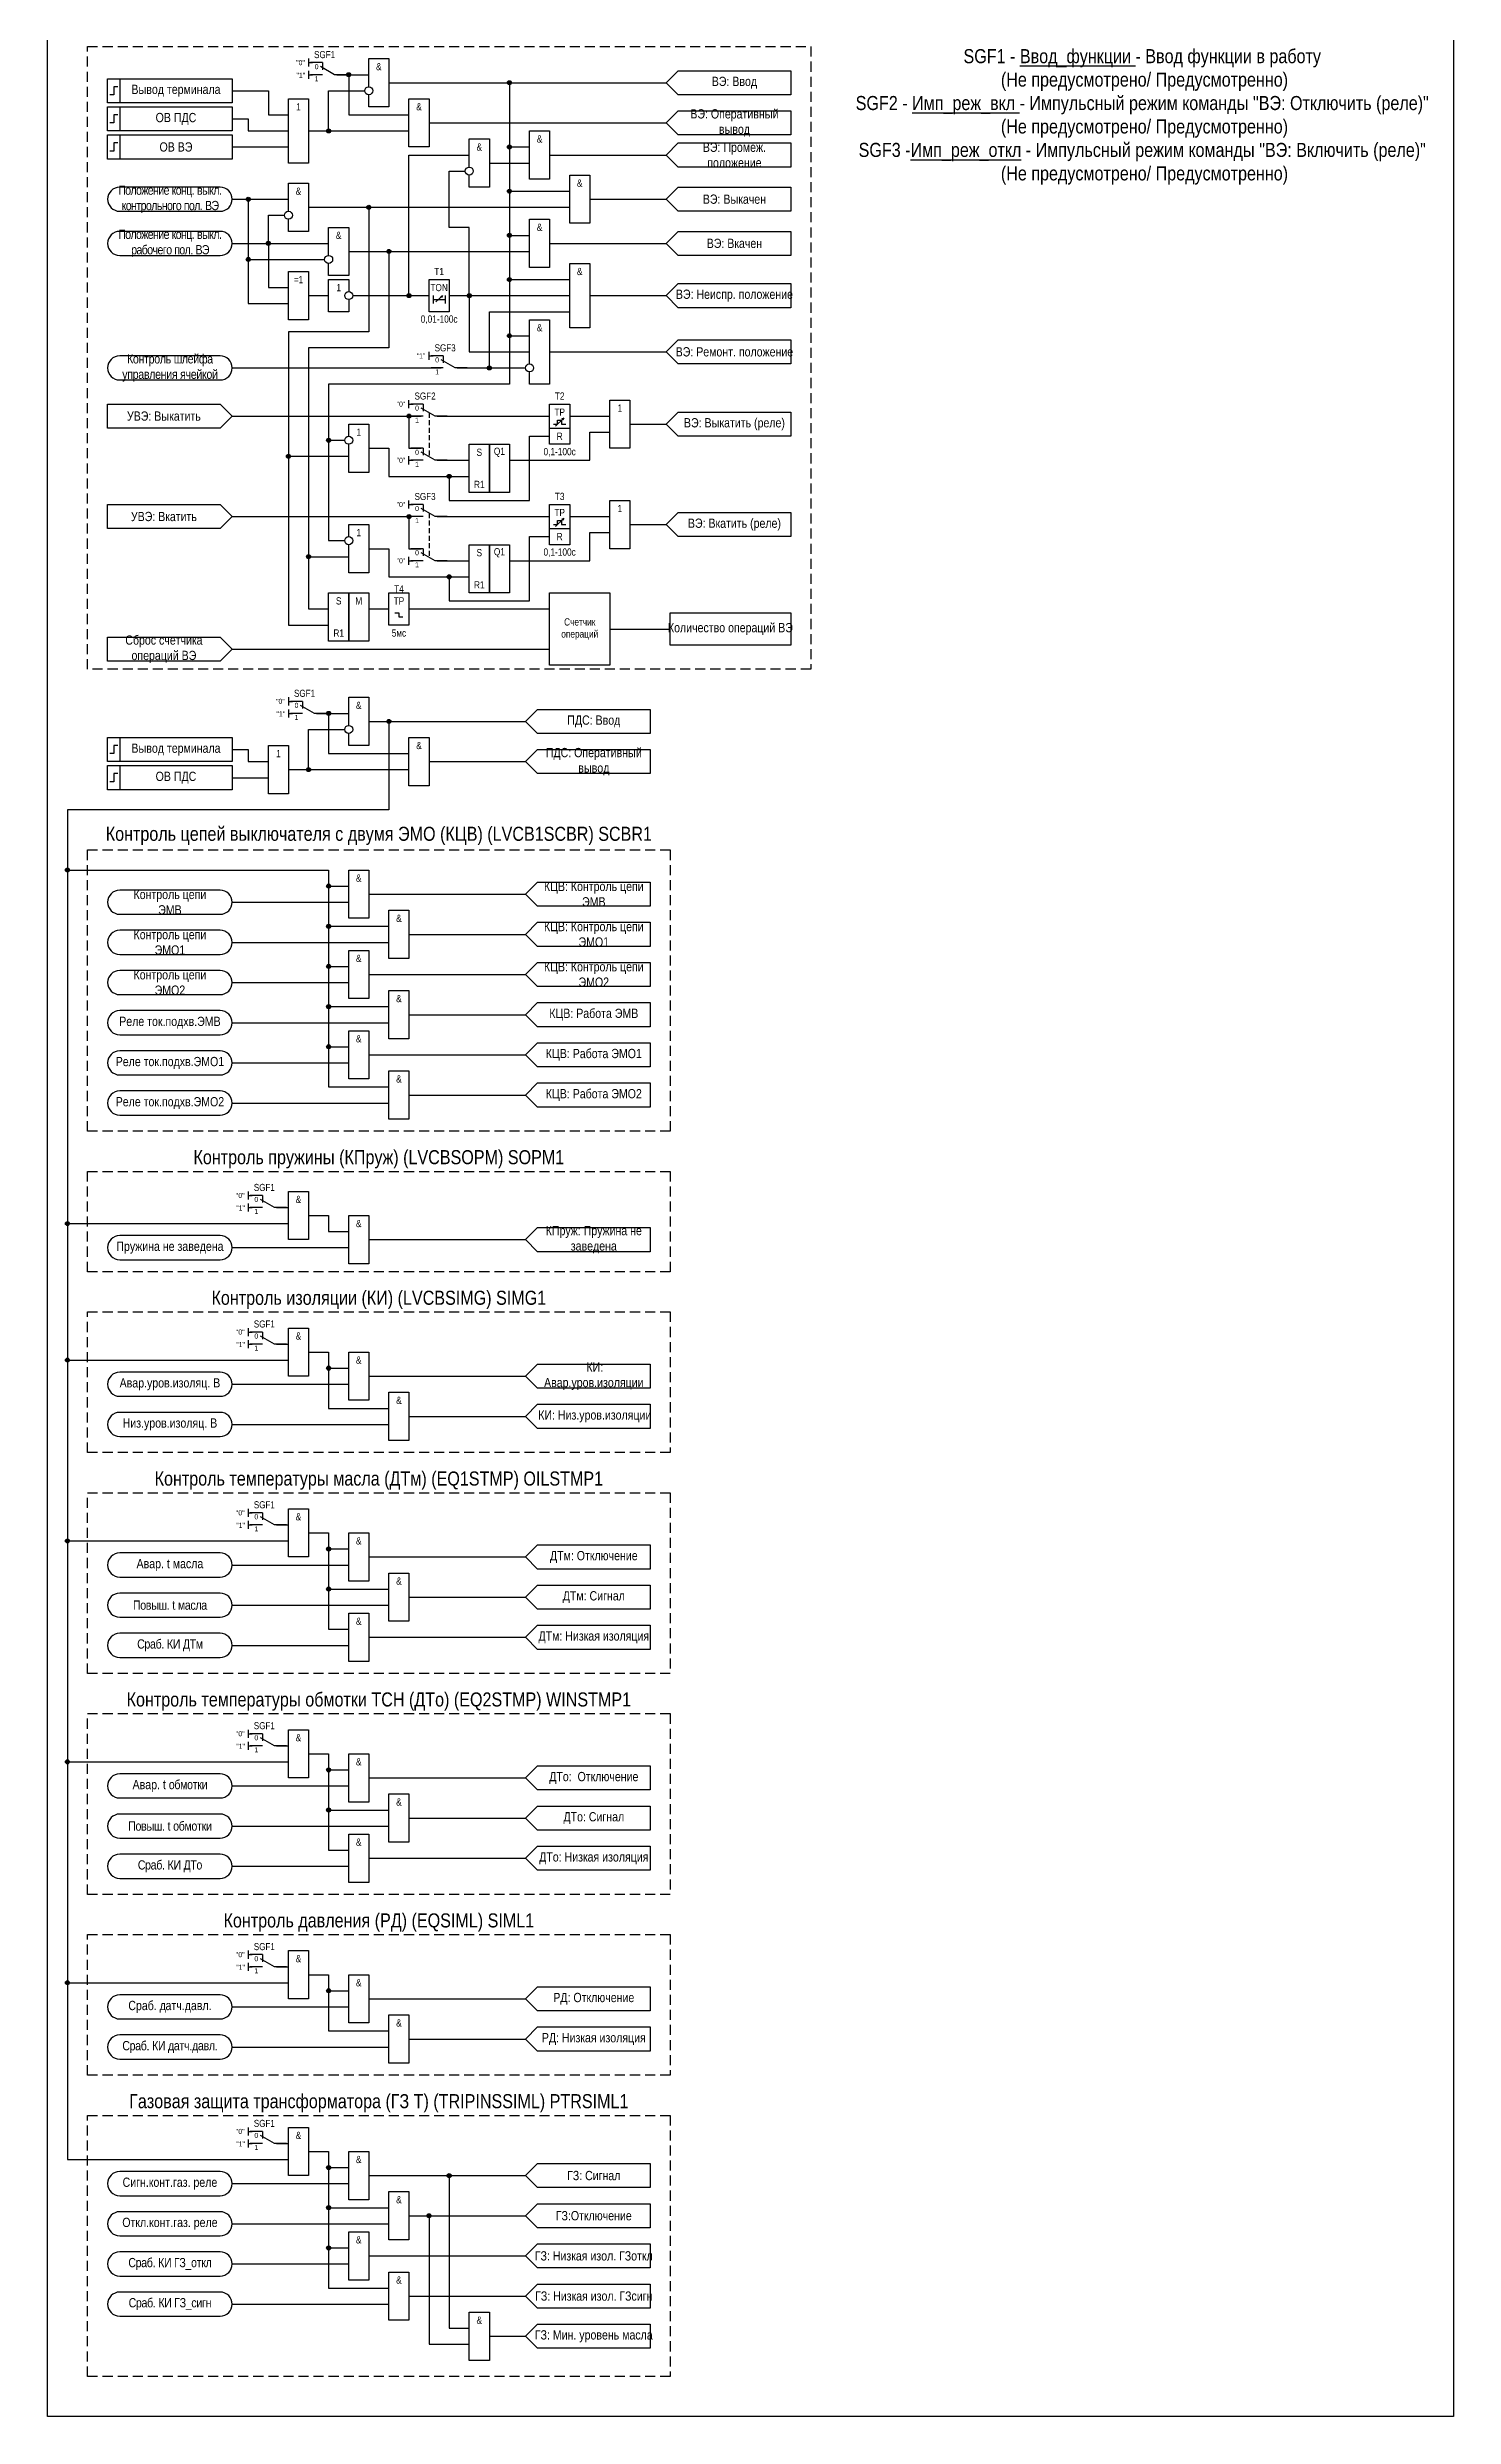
# Model space of a CAD drawing. Header units: millimetres. Extents: x -7300 to 495, y 0 to 1179.
# Drawn here: x -7300 to -6950, y 0 to 590 of the extents above; entities that cross this region are included whole.
import ezdxf
from ezdxf.enums import TextEntityAlignment as Align

# ---------------------------------------------------------------- set-up
doc = ezdxf.new("R2010")
doc.units = ezdxf.units.MM
doc.linetypes.add('штриховая2', pattern=[0.375, 0.25, -0.125])
doc.layers.add('TEXT', color=7, linetype='Continuous', lineweight=25)
doc.layers.add('Основная', color=7, linetype='Continuous')
doc.styles.add('2.5_Gost_RD', font='ARIALN.TTF', dxfattribs={"height": 2.5})
doc.styles.add('3.5_Gost_RD', font='ARIALN.TTF', dxfattribs={"height": 3.5})
doc.styles.add('Вывод', font='ARIALN.TTF', dxfattribs={"height": 2.5})
doc.styles.add('Компонент', font='ARIALN.TTF', dxfattribs={"height": 3.5})

# ---------------------------------------------------------------- blocks, each defined once
blk = doc.blocks.new('Точка')
at = {"ltscale": 100}
h = blk.add_hatch(color=256, dxfattribs=at)
h.dxf.hatch_style = 1
edge = h.paths.add_edge_path()
edge.add_arc((0, 0), 0.5, 0, 360)
blk.add_circle((0, 0), 0.5, dxfattribs=at)
blk = doc.blocks.new('*U958')
at = {"layer": 'Основная', "color": 0}
blk.add_line((0, 0), (7, 4), dxfattribs=at)
at = {"layer": 'Основная', "ltscale": 0.35}
blk.add_line((6, 6), (6, 2.5), dxfattribs=at)
blk = doc.blocks.new('*U985')
at = {"layer": 'Основная', "color": 0}
for p, q in [((-3, 6), (-9, 6)), ((-3, 0), (-9, 0)), ((9, 0), (3, 0))]:
    blk.add_line(p, q, dxfattribs=at)
at = {"layer": 'Основная', "ltscale": 0.25, "xscale": -1}
blk.add_blockref('*U958', (3, 0), dxfattribs=at)
at = {"layer": 'Основная'}
for tag, height, style, p in [('ОУ', 3.5, 'Компонент', (-2, 10)), ('В1', 2.5, 'Вывод', (-14, 6)), ('В2', 2.5, 'Вывод', (-6, 4)), ('В3', 2.5, 'Вывод', (-6, -2))]:
    blk.add_attdef(tag, text='', height=height, dxfattribs=dict(at, style=style)).set_placement(p, align=Align.MIDDLE_CENTER)
blk = doc.blocks.new('*U1047')
at = {"layer": 'Основная', "color": 0}
for p, q in [((-3, 6), (-9, 6)), ((-3, 0), (-9, 0)), ((9, 0), (3, 0))]:
    blk.add_line(p, q, dxfattribs=at)
at = {"layer": 'Основная', "ltscale": 0.25, "xscale": -1}
blk.add_blockref('*U958', (3, 0), dxfattribs=at)
at = {"layer": 'Основная'}
for tag, height, style, p in [('ОУ', 3.5, 'Компонент', (-2, 10)), ('В1', 2.5, 'Вывод', (-14, 0)), ('В2', 2.5, 'Вывод', (-6, 4)), ('В3', 2.5, 'Вывод', (-6, -2))]:
    blk.add_attdef(tag, text='', height=height, dxfattribs=dict(at, style=style)).set_placement(p, align=Align.MIDDLE_CENTER)

msp = doc.modelspace()

# ---------------------------------------------------------------- linework, layer by layer
at = {"ltscale": 100}
for p, q in [((-7235, 587), (-7235, 585)), ((-7235, 586), (-7234, 586)), ((-7235, 584), (-7235, 582)), ((-7235, 583), (-7234, 583)), ((-7210, 573), (-7210, 573)), ((-7240, 569), (-7240, 569)), ((-7200, 528), (-7200, 528)), ((-7205, 512), (-7205, 514)), ((-7205, 513), (-7204, 513)), ((-7210, 500), (-7210, 502)), ((-7210, 501), (-7209, 501)), ((-7173.5, 495.5), (-7171.5, 497.5)), ((-7171.5, 497.5), (-7172.01, 497.25)), ((-7171.5, 497.5), (-7171.74, 497.02)), ((-7210, 486), (-7210, 488)), ((-7210, 487), (-7209, 487)), ((-7210, 475), (-7210, 477)), ((-7210, 476), (-7209, 476)), ((-7173.5, 470.5), (-7171.5, 472.5)), ((-7171.5, 472.5), (-7172.01, 472.25)), ((-7171.5, 472.5), (-7171.74, 472.02)), ((-7210, 461), (-7210, 463)), ((-7210, 462), (-7209, 462)), ((-7240, 428), (-7240, 426)), ((-7240, 427), (-7239, 427)), ((-7240, 425), (-7240, 423)), ((-7240, 424), (-7239, 424)), ((-7245, 412), (-7245, 412)), ((-7250, 305), (-7250, 303)), ((-7250, 304), (-7249, 304)), ((-7250, 302), (-7250, 300)), ((-7250, 301), (-7249, 301)), ((-7250, 271), (-7250, 269)), ((-7250, 270), (-7249, 270)), ((-7250, 268), (-7250, 266)), ((-7250, 267), (-7249, 267)), ((-7250, 226), (-7250, 224)), ((-7250, 225), (-7249, 225)), ((-7250, 223), (-7250, 221)), ((-7250, 222), (-7249, 222)), ((-7250, 171), (-7250, 169)), ((-7250, 170), (-7249, 170)), ((-7250, 168), (-7250, 166)), ((-7250, 167), (-7249, 167)), ((-7250, 116), (-7250, 114)), ((-7250, 115), (-7249, 115)), ((-7250, 113), (-7250, 111)), ((-7250, 112), (-7249, 112)), ((-7250, 72), (-7250, 70)), ((-7250, 71), (-7249, 71)), ((-7250, 69), (-7250, 67)), ((-7250, 68), (-7249, 68))]:
    msp.add_line(p, q, dxfattribs=at)
at = {"color": 7, "ltscale": 100}
for p, q in [((-7203.3, 526.46), (-7201.63, 527.95)), ((-7201.63, 527.95), (-7202.15, 527.73)), ((-7201.63, 527.95), (-7201.89, 527.48))]:
    msp.add_line(p, q, dxfattribs=at)
at = {"color": 6, "ltscale": 100}
msp.add_line((-7212.5, 448), (-7211.5, 448), dxfattribs=at)
at = {"ltscale": 100}
for points in [[(-7300, 945), (-6950, 945), (-6950, 0), (-7300, 0)], [(-7285, 582), (-7282, 582), (-7282, 576), (-7285, 576)], [(-7285, 582), (-7254, 582), (-7254, 576), (-7285, 576)], [(-7285, 575), (-7282, 575), (-7282, 569), (-7285, 569)], [(-7285, 575), (-7254, 575), (-7254, 569), (-7285, 569)], [(-7240, 577), (-7235, 577), (-7235, 561), (-7240, 561)], [(-7210, 577), (-7205, 577), (-7205, 565), (-7210, 565)], [(-7285, 568), (-7282, 568), (-7282, 562), (-7285, 562)], [(-7285, 568), (-7254, 568), (-7254, 562), (-7285, 562)], [(-7180, 569), (-7175, 569), (-7175, 557), (-7180, 557)], [(-7170, 558), (-7165, 558), (-7165, 546), (-7170, 546)], [(-7180, 547), (-7175, 547), (-7175, 535), (-7180, 535)], [(-7240, 534), (-7235, 534), (-7235, 522), (-7240, 522)], [(-7205, 532), (-7200, 532), (-7200, 524), (-7205, 524)], [(-7160, 502), (-7155, 502), (-7155, 490), (-7160, 490)], [(-7285, 501), (-7257, 501), (-7254, 498), (-7257, 495), (-7285, 495)], [(-7175, 501), (-7170, 501), (-7170, 491), (-7175, 491)], [(-7195, 491), (-7190, 491), (-7190, 479), (-7195, 479)], [(-7190, 491), (-7185, 491), (-7185, 479), (-7190, 479)], [(-7175, 495), (-7170, 495), (-7170, 491), (-7175, 491)], [(-7285, 476), (-7257, 476), (-7254, 473), (-7257, 470), (-7285, 470)], [(-7175, 476), (-7170, 476), (-7170, 466), (-7175, 466)], [(-7160, 477), (-7155, 477), (-7155, 465), (-7160, 465)], [(-7195, 466), (-7190, 466), (-7190, 454), (-7195, 454)], [(-7190, 466), (-7185, 466), (-7185, 454), (-7190, 454)], [(-7175, 470), (-7170, 470), (-7170, 466), (-7175, 466)], [(-7285, 418), (-7254, 418), (-7254, 412), (-7285, 412)], [(-7285, 418), (-7282, 418), (-7282, 412), (-7285, 412)], [(-7245, 416), (-7240, 416), (-7240, 404), (-7245, 404)], [(-7210, 418), (-7205, 418), (-7205, 406), (-7210, 406)], [(-7285, 411), (-7254, 411), (-7254, 405), (-7285, 405)], [(-7285, 411), (-7282, 411), (-7282, 405), (-7285, 405)], [(-7225, 385), (-7220, 385), (-7220, 373), (-7225, 373)], [(-7215, 375), (-7210, 375), (-7210, 363), (-7215, 363)], [(-7225, 365), (-7220, 365), (-7220, 353), (-7225, 353)], [(-7215, 355), (-7210, 355), (-7210, 343), (-7215, 343)], [(-7225, 345), (-7220, 345), (-7220, 333), (-7225, 333)], [(-7215, 335), (-7210, 335), (-7210, 323), (-7215, 323)], [(-7240, 305), (-7235, 305), (-7235, 293), (-7240, 293)], [(-7225, 299), (-7220, 299), (-7220, 287), (-7225, 287)], [(-7240, 271), (-7235, 271), (-7235, 259), (-7240, 259)], [(-7225, 265), (-7220, 265), (-7220, 253), (-7225, 253)], [(-7215, 255), (-7210, 255), (-7210, 243), (-7215, 243)], [(-7240, 226), (-7235, 226), (-7235, 214), (-7240, 214)], [(-7225, 220), (-7220, 220), (-7220, 208), (-7225, 208)], [(-7215, 210), (-7210, 210), (-7210, 198), (-7215, 198)], [(-7225, 200), (-7220, 200), (-7220, 188), (-7225, 188)], [(-7240, 171), (-7235, 171), (-7235, 159), (-7240, 159)], [(-7225, 165), (-7220, 165), (-7220, 153), (-7225, 153)], [(-7215, 155), (-7210, 155), (-7210, 143), (-7215, 143)], [(-7225, 145), (-7220, 145), (-7220, 133), (-7225, 133)], [(-7240, 116), (-7235, 116), (-7235, 104), (-7240, 104)], [(-7225, 110), (-7220, 110), (-7220, 98), (-7225, 98)], [(-7215, 100), (-7210, 100), (-7210, 88), (-7215, 88)], [(-7240, 72), (-7235, 72), (-7235, 60), (-7240, 60)], [(-7225, 66), (-7220, 66), (-7220, 54), (-7225, 54)], [(-7215, 56), (-7210, 56), (-7210, 44), (-7215, 44)], [(-7225, 46), (-7220, 46), (-7220, 34), (-7225, 34)], [(-7215, 36), (-7210, 36), (-7210, 24), (-7215, 24)], [(-7195, 26), (-7190, 26), (-7190, 14), (-7195, 14)]]:
    msp.add_lwpolyline(points, close=True, dxfattribs=at)
at = {"linetype": 'штриховая2', "ltscale": 10}
for points in [[(-7110, 435), (-7290, 435), (-7290, 590), (-7110, 590)], [(-7145, 320), (-7290, 320), (-7290, 390), (-7145, 390)], [(-7145, 285), (-7290, 285), (-7290, 310), (-7145, 310)], [(-7145, 240), (-7290, 240), (-7290, 275), (-7145, 275)], [(-7290, 230), (-7145, 230), (-7145, 185), (-7290, 185)], [(-7290, 175), (-7145, 175), (-7145, 130), (-7290, 130)], [(-7290, 120), (-7145, 120), (-7145, 85), (-7290, 85)], [(-7290, 75), (-7145, 75), (-7145, 10), (-7290, 10)]]:
    msp.add_lwpolyline(points, close=True, dxfattribs=at)
at = {"ltscale": 100}
for points in [[(-7220, 580), (-7220, 587), (-7215, 587), (-7215, 575), (-7220, 575), (-7220, 578)], [(-7146, 581), (-7143, 584), (-7115, 584), (-7115, 578), (-7143, 578), (-7146, 581)], [(-7254, 579), (-7245, 579), (-7245, 573), (-7240, 573)], [(-7235, 569), (-7230, 569), (-7230, 579), (-7221, 579)], [(-7215, 581), (-7185, 581), (-7185, 506), (-7230, 506), (-7230, 492), (-7226, 492)], [(-7215, 581), (-7185, 581), (-7185, 506), (-7230, 506), (-7230, 467), (-7226, 467)], [(-7228, 583), (-7220, 583)], [(-7228, 583), (-7225, 583), (-7225, 573), (-7210, 573)], [(-7215, 581), (-7146, 581)], [(-7215, 581), (-7185, 581), (-7185, 565), (-7180, 565)], [(-7215, 581), (-7185, 581), (-7185, 554), (-7170, 554)], [(-7215, 581), (-7185, 581), (-7185, 543), (-7180, 543)], [(-7215, 581), (-7185, 581), (-7185, 532), (-7170, 532)], [(-7215, 581), (-7185, 581), (-7185, 518), (-7180, 518)], [(-7146, 571), (-7143, 574), (-7115, 574), (-7115, 568), (-7143, 568), (-7146, 571)], [(-7254, 572), (-7250, 572), (-7250, 569), (-7240, 569)], [(-7235, 569), (-7210, 569)], [(-7205, 571), (-7146, 571)], [(-7195, 560), (-7195, 567), (-7190, 567), (-7190, 555), (-7195, 555), (-7195, 558)], [(-7254, 565), (-7240, 565)], [(-7224, 528), (-7210, 528), (-7210, 563), (-7195, 563)], [(-7190, 561), (-7180, 561)], [(-7175, 563), (-7146, 563)], [(-7146, 563), (-7143, 566), (-7115, 566), (-7115, 560), (-7143, 560), (-7146, 563)], [(-7240, 549), (-7240, 556), (-7235, 556), (-7235, 544), (-7240, 544), (-7240, 547)], [(-7200, 528), (-7195, 528), (-7195, 545), (-7200, 545), (-7200, 559), (-7196, 559)], [(-7146, 552), (-7143, 555), (-7115, 555), (-7115, 549), (-7143, 549), (-7146, 552)], [(-7254, 552), (-7240, 552)], [(-7254, 552), (-7250, 552), (-7250, 537), (-7231, 537)], [(-7254, 552), (-7250, 552), (-7250, 526), (-7240, 526)], [(-7235, 550), (-7220, 550), (-7220, 519), (-7240, 519), (-7240, 488), (-7225, 488), (-7225, 488)], [(-7235, 550), (-7170, 550)], [(-7165, 552), (-7146, 552)], [(-7254, 541), (-7245, 541), (-7245, 548), (-7241, 548)], [(-7230, 538), (-7230, 545), (-7225, 545), (-7225, 533), (-7230, 533), (-7230, 536)], [(-7146, 541), (-7143, 544), (-7115, 544), (-7115, 538), (-7143, 538), (-7146, 541)], [(-7254, 541), (-7230, 541)], [(-7254, 541), (-7245, 541), (-7245, 530), (-7240, 530)], [(-7225, 539), (-7215, 539), (-7215, 515), (-7235, 515), (-7235, 463), (-7225, 463)], [(-7225, 539), (-7180, 539)], [(-7175, 541), (-7146, 541)], [(-7225, 527), (-7225, 524), (-7230, 524), (-7230, 532), (-7225, 532), (-7225, 529)], [(-7170, 523), (-7170, 536), (-7165, 536), (-7165, 520), (-7170, 520), (-7170, 523)], [(-7146, 528), (-7143, 531), (-7115, 531), (-7115, 525), (-7143, 525), (-7146, 528)], [(-7235, 528), (-7230, 528)], [(-7224, 528), (-7205, 528)], [(-7204, 528), (-7204, 526)], [(-7204, 527), (-7201, 527)], [(-7201, 528), (-7201, 526)], [(-7200, 528), (-7170, 528)], [(-7200, 528), (-7195, 528), (-7195, 514), (-7180, 514)], [(-7165, 528), (-7146, 528)], [(-7198, 510), (-7190, 510), (-7190, 524), (-7170, 524)], [(-7180, 511), (-7180, 522), (-7175, 522), (-7175, 506), (-7180, 506), (-7180, 509)], [(-7175, 514), (-7146, 514)], [(-7146, 514), (-7143, 517), (-7115, 517), (-7115, 511), (-7143, 511), (-7146, 514)], [(-7254, 510), (-7202, 510)], [(-7198, 510), (-7181, 510)], [(-7254, 498), (-7207, 498)], [(-7254, 498), (-7210, 498), (-7210, 490), (-7207, 490)], [(-7225, 493), (-7225, 496), (-7220, 496), (-7220, 484), (-7225, 484), (-7225, 491)], [(-7203, 498), (-7175, 498)], [(-7174, 496), (-7173, 496), (-7173, 497), (-7172, 497), (-7172, 496), (-7171, 496)], [(-7170, 498), (-7160, 498)], [(-7155, 496), (-7146, 496)], [(-7146, 496), (-7143, 499), (-7115, 499), (-7115, 493), (-7143, 493), (-7146, 496)], [(-7220, 490), (-7215, 490), (-7215, 483), (-7200, 483), (-7200, 477), (-7180, 477), (-7180, 493), (-7175, 493)], [(-7220, 490), (-7215, 490), (-7215, 483), (-7195, 483)], [(-7185, 487), (-7165, 487), (-7165, 494), (-7160, 494)], [(-7203, 487), (-7195, 487)], [(-7254, 473), (-7210, 473), (-7210, 465), (-7207, 465)], [(-7203, 473), (-7175, 473)], [(-7174, 471), (-7173, 471), (-7173, 472), (-7172, 472), (-7172, 471), (-7171, 471)], [(-7170, 473), (-7160, 473)], [(-7146, 471), (-7143, 474), (-7115, 474), (-7115, 468), (-7143, 468), (-7146, 471)], [(-7225, 468), (-7225, 471), (-7220, 471), (-7220, 459), (-7225, 459), (-7225, 466)], [(-7220, 465), (-7215, 465), (-7215, 458), (-7200, 458), (-7200, 452), (-7180, 452), (-7180, 468), (-7175, 468)], [(-7185, 462), (-7165, 462), (-7165, 469), (-7160, 469)], [(-7155, 471), (-7146, 471)], [(-7220, 465), (-7215, 465), (-7215, 458), (-7195, 458)], [(-7203, 462), (-7195, 462)], [(-7225, 421), (-7225, 428), (-7220, 428), (-7220, 416), (-7225, 416), (-7225, 419)], [(-7181, 422), (-7178, 425), (-7150, 425), (-7150, 419), (-7178, 419), (-7181, 422)], [(-7220, 422), (-7215, 422), (-7215, 400), (-7295, 400), (-7295, 297), (-7240, 297)], [(-7220, 422), (-7215, 422), (-7215, 400), (-7295, 400), (-7295, 263), (-7240, 263)], [(-7220, 422), (-7215, 422), (-7215, 400), (-7295, 400), (-7295, 218), (-7240, 218)], [(-7220, 422), (-7215, 422), (-7215, 400), (-7295, 400), (-7295, 163), (-7240, 163)], [(-7220, 422), (-7215, 422), (-7215, 400), (-7295, 400), (-7295, 108), (-7240, 108)], [(-7220, 422), (-7215, 422), (-7215, 400), (-7295, 400), (-7295, 64), (-7240, 64)], [(-7220, 422), (-7215, 422), (-7215, 400), (-7295, 400), (-7295, 385), (-7230, 385), (-7230, 381), (-7225, 381)], [(-7220, 422), (-7215, 422), (-7215, 400), (-7295, 400), (-7295, 385), (-7230, 385), (-7230, 371), (-7215, 371)], [(-7220, 422), (-7215, 422), (-7215, 400), (-7295, 400), (-7295, 385), (-7230, 385), (-7230, 361), (-7225, 361)], [(-7220, 422), (-7215, 422), (-7215, 400), (-7295, 400), (-7295, 385), (-7230, 385), (-7230, 351), (-7215, 351)], [(-7220, 422), (-7215, 422), (-7215, 400), (-7295, 400), (-7295, 385), (-7230, 385), (-7230, 341), (-7225, 341)], [(-7220, 422), (-7215, 422), (-7215, 400), (-7295, 400), (-7295, 385), (-7230, 385), (-7230, 331), (-7215, 331)], [(-7240, 410), (-7235, 410), (-7235, 420), (-7226, 420)], [(-7233, 424), (-7225, 424)], [(-7233, 424), (-7230, 424), (-7230, 414), (-7210, 414)], [(-7220, 422), (-7181, 422)], [(-7254, 415), (-7250, 415), (-7250, 412), (-7245, 412)], [(-7181, 412), (-7178, 415), (-7150, 415), (-7150, 409), (-7178, 409), (-7181, 412)], [(-7254, 408), (-7245, 408)], [(-7240, 410), (-7210, 410)], [(-7205, 412), (-7181, 412)], [(-7220, 379), (-7181, 379)], [(-7150, 376), (-7178, 376), (-7181, 379), (-7178, 382), (-7150, 382), (-7150, 376), (-7178, 376), (-7181, 379), (-7178, 382), (-7150, 382)], [(-7254, 377), (-7225, 377)], [(-7150, 366), (-7178, 366), (-7181, 369), (-7178, 372), (-7150, 372), (-7150, 366), (-7178, 366), (-7181, 369), (-7178, 372), (-7150, 372)], [(-7254, 367), (-7215, 367)], [(-7210, 369), (-7181, 369)], [(-7150, 356), (-7178, 356), (-7181, 359), (-7178, 362), (-7150, 362), (-7150, 356), (-7178, 356), (-7181, 359), (-7178, 362), (-7150, 362)], [(-7254, 357), (-7225, 357)], [(-7220, 359), (-7181, 359)], [(-7210, 349), (-7181, 349)], [(-7150, 346), (-7178, 346), (-7181, 349), (-7178, 352), (-7150, 352), (-7150, 346), (-7178, 346), (-7181, 349), (-7178, 352), (-7150, 352)], [(-7254, 347), (-7215, 347)], [(-7254, 337), (-7225, 337)], [(-7220, 339), (-7181, 339)], [(-7150, 336), (-7178, 336), (-7181, 339), (-7178, 342), (-7150, 342), (-7150, 336), (-7178, 336), (-7181, 339), (-7178, 342), (-7150, 342)], [(-7150, 326), (-7178, 326), (-7181, 329), (-7178, 332), (-7150, 332), (-7150, 326), (-7178, 326), (-7181, 329), (-7178, 332), (-7150, 332)], [(-7254, 327), (-7215, 327)], [(-7210, 329), (-7181, 329)], [(-7243, 301), (-7240, 301)], [(-7235, 299), (-7230, 299), (-7230, 295), (-7225, 295)], [(-7235, 299), (-7230, 299)], [(-7181, 293), (-7178, 296), (-7150, 296), (-7150, 290), (-7178, 290), (-7181, 293)], [(-7254, 291), (-7225, 291)], [(-7220, 293), (-7181, 293)], [(-7243, 267), (-7240, 267)], [(-7235, 265), (-7230, 265), (-7230, 261), (-7225, 261)], [(-7235, 265), (-7230, 265), (-7230, 251), (-7215, 251)], [(-7181, 259), (-7178, 262), (-7150, 262), (-7150, 256), (-7178, 256), (-7181, 259)], [(-7254, 257), (-7225, 257)], [(-7220, 259), (-7181, 259)], [(-7210, 249), (-7181, 249)], [(-7181, 249), (-7178, 252), (-7150, 252), (-7150, 246), (-7178, 246), (-7181, 249)], [(-7254, 247), (-7215, 247)], [(-7243, 222), (-7240, 222)], [(-7235, 220), (-7230, 220), (-7230, 216), (-7225, 216)], [(-7235, 220), (-7230, 220), (-7230, 206), (-7215, 206)], [(-7235, 220), (-7230, 220), (-7230, 196), (-7225, 196)], [(-7220, 214), (-7181, 214)], [(-7181, 214), (-7178, 217), (-7150, 217), (-7150, 211), (-7178, 211), (-7181, 214)], [(-7254, 212), (-7225, 212)], [(-7181, 204), (-7178, 207), (-7150, 207), (-7150, 201), (-7178, 201), (-7181, 204)], [(-7254, 202), (-7215, 202)], [(-7210, 204), (-7181, 204)], [(-7181, 194), (-7178, 197), (-7150, 197), (-7150, 191), (-7178, 191), (-7181, 194)], [(-7254, 192), (-7225, 192)], [(-7220, 194), (-7181, 194)], [(-7243, 167), (-7240, 167)], [(-7235, 165), (-7230, 165), (-7230, 161), (-7225, 161)], [(-7235, 165), (-7230, 165), (-7230, 151), (-7215, 151)], [(-7235, 165), (-7230, 165), (-7230, 141), (-7225, 141)], [(-7181, 159), (-7178, 162), (-7150, 162), (-7150, 156), (-7178, 156), (-7181, 159)], [(-7254, 157), (-7225, 157)], [(-7220, 159), (-7181, 159)], [(-7210, 149), (-7181, 149)], [(-7181, 149), (-7178, 152), (-7150, 152), (-7150, 146), (-7178, 146), (-7181, 149)], [(-7254, 147), (-7215, 147)], [(-7181, 139), (-7178, 142), (-7150, 142), (-7150, 136), (-7178, 136), (-7181, 139)], [(-7254, 137), (-7225, 137)], [(-7220, 139), (-7181, 139)], [(-7243, 112), (-7240, 112)], [(-7235, 110), (-7230, 110), (-7230, 106), (-7225, 106)], [(-7235, 110), (-7230, 110), (-7230, 96), (-7215, 96)], [(-7181, 104), (-7178, 107), (-7150, 107), (-7150, 101), (-7178, 101), (-7181, 104)], [(-7254, 102), (-7225, 102)], [(-7220, 104), (-7181, 104)], [(-7181, 94), (-7178, 97), (-7150, 97), (-7150, 91), (-7178, 91), (-7181, 94)], [(-7254, 92), (-7215, 92)], [(-7210, 94), (-7181, 94)], [(-7243, 68), (-7240, 68)], [(-7235, 66), (-7230, 66), (-7230, 62), (-7225, 62)], [(-7235, 66), (-7230, 66), (-7230, 52), (-7215, 52)], [(-7235, 66), (-7230, 66), (-7230, 42), (-7225, 42)], [(-7235, 66), (-7230, 66), (-7230, 32), (-7215, 32)], [(-7220, 60), (-7181, 60)], [(-7220, 60), (-7200, 60), (-7200, 22), (-7195, 22)], [(-7181, 60), (-7178, 63), (-7150, 63), (-7150, 57), (-7178, 57), (-7181, 60)], [(-7254, 58), (-7225, 58)], [(-7254, 48), (-7215, 48)], [(-7210, 50), (-7181, 50)], [(-7210, 50), (-7205, 50), (-7205, 18), (-7195, 18)], [(-7181, 50), (-7178, 53), (-7150, 53), (-7150, 47), (-7178, 47), (-7181, 50)], [(-7181, 40), (-7178, 43), (-7150, 43), (-7150, 37), (-7178, 37), (-7181, 40)], [(-7254, 38), (-7225, 38)], [(-7220, 40), (-7181, 40)], [(-7210, 30), (-7181, 30)], [(-7181, 30), (-7178, 33), (-7150, 33), (-7150, 27), (-7178, 27), (-7181, 30)], [(-7254, 28), (-7215, 28)], [(-7190, 20), (-7181, 20)], [(-7181, 20), (-7178, 23), (-7150, 23), (-7150, 17), (-7178, 17), (-7181, 20)]]:
    msp.add_lwpolyline(points, dxfattribs=at)
at = {"lineweight": 30, "ltscale": 100}
for points in [[(-7282.5, 580), (-7283.5, 580), (-7283.5, 578), (-7284.5, 578)], [(-7282.5, 573), (-7283.5, 573), (-7283.5, 571), (-7284.5, 571)], [(-7282.5, 566), (-7283.5, 566), (-7283.5, 564), (-7284.5, 564)], [(-7282.5, 416), (-7283.5, 416), (-7283.5, 414), (-7284.5, 414)], [(-7282.5, 409), (-7283.5, 409), (-7283.5, 407), (-7284.5, 407)]]:
    msp.add_lwpolyline(points, dxfattribs=at)
at = {"ltscale": 100}
for points in [[(-7282, 549), (-7257, 549, 1), (-7257, 555), (-7282, 555, 1)], [(-7282, 538), (-7257, 538, 1), (-7257, 544), (-7282, 544, 1)], [(-7282, 507), (-7257, 507, 1), (-7257, 513), (-7282, 513, 1)], [(-7282, 374), (-7257, 374, 1), (-7257, 380), (-7282, 380, 1)], [(-7282, 364), (-7257, 364, 1), (-7257, 370), (-7282, 370, 1)], [(-7282, 354), (-7257, 354, 1), (-7257, 360), (-7282, 360, 1)], [(-7282, 344), (-7257, 344, 1), (-7257, 350), (-7282, 350, 1)], [(-7282, 334), (-7257, 334, 1), (-7257, 340), (-7282, 340, 1)], [(-7282, 324), (-7257, 324, 1), (-7257, 330), (-7282, 330, 1)], [(-7282, 288), (-7257, 288, 1), (-7257, 294), (-7282, 294, 1)], [(-7282, 254), (-7257, 254, 1), (-7257, 260), (-7282, 260, 1)], [(-7282, 244), (-7257, 244, 1), (-7257, 250), (-7282, 250, 1)], [(-7282, 209), (-7257, 209, 1), (-7257, 215), (-7282, 215, 1)], [(-7282, 199), (-7257, 199, 1), (-7257, 205), (-7282, 205, 1)], [(-7282, 189), (-7257, 189, 1), (-7257, 195), (-7282, 195, 1)], [(-7282, 154), (-7257, 154, 1), (-7257, 160), (-7282, 160, 1)], [(-7282, 144), (-7257, 144, 1), (-7257, 150), (-7282, 150, 1)], [(-7282, 134), (-7257, 134, 1), (-7257, 140), (-7282, 140, 1)], [(-7282, 99), (-7257, 99, 1), (-7257, 105), (-7282, 105, 1)], [(-7282, 89), (-7257, 89, 1), (-7257, 95), (-7282, 95, 1)], [(-7282, 55), (-7257, 55, 1), (-7257, 61), (-7282, 61, 1)], [(-7282, 45), (-7257, 45, 1), (-7257, 51), (-7282, 51, 1)], [(-7282, 35), (-7257, 35, 1), (-7257, 41), (-7282, 41, 1)], [(-7282, 25), (-7257, 25, 1), (-7257, 31), (-7282, 31, 1)]]:
    msp.add_lwpolyline(points, format="xyb", close=True, dxfattribs=at)
at = {"color": 6, "ltscale": 100}
for points in [[(-7235, 550), (-7220, 550), (-7220, 519), (-7240, 519), (-7240, 446), (-7230, 446)], [(-7225, 539), (-7215, 539), (-7215, 515), (-7235, 515), (-7235, 450), (-7230, 450)], [(-7220, 450), (-7215, 450)], [(-7213.5, 449), (-7212.5, 449)], [(-7212.5, 449), (-7212.5, 448)], [(-7210, 450), (-7175, 450)], [(-7160, 445), (-7145, 445)], [(-7254, 440), (-7175, 440)]]:
    msp.add_lwpolyline(points, dxfattribs=at)
at = {"linetype": 'штриховая2', "ltscale": 5}
for points in [[(-7205, 498.86), (-7205, 487.86)], [(-7205, 473.86), (-7205, 462.86)]]:
    msp.add_lwpolyline(points, dxfattribs=at)
at = {"color": 6, "ltscale": 100}
for points in [[(-7230, 454), (-7225, 454), (-7225, 442), (-7230, 442)], [(-7225, 454), (-7220, 454), (-7220, 442), (-7225, 442)], [(-7215, 454), (-7210, 454), (-7210, 446), (-7215, 446)], [(-7175, 454), (-7160, 454), (-7160, 436), (-7175, 436)], [(-7145, 449), (-7115, 449), (-7115, 441), (-7145, 441)], [(-7285, 443), (-7257, 443), (-7254, 440), (-7257, 437), (-7285, 437)]]:
    msp.add_lwpolyline(points, close=True, dxfattribs=at)
for centre in [(-7220, 579), (-7225, 528), (-7180, 510), (-7225, 420)]:
    msp.add_circle(centre, 1)
at = {"ltscale": 100}
for centre in [(-7195, 559), (-7240, 548), (-7230, 537), (-7225, 492), (-7225, 467)]:
    msp.add_circle(centre, 1, dxfattribs=at)

# ---------------------------------------------------------------- block references
for p in [(-7225, 583), (-7185, 581), (-7230, 569), (-7185, 565), (-7185, 554), (-7185, 543), (-7185, 532), (-7210, 498), (-7200, 483), (-7210, 473), (-7200, 458), (-7230, 424), (-7215, 422), (-7235, 410), (-7295, 385), (-7230, 381), (-7230, 371), (-7230, 361), (-7230, 351), (-7230, 341), (-7295, 297), (-7295, 263), (-7230, 261), (-7295, 218), (-7230, 216), (-7230, 206), (-7295, 163), (-7230, 161), (-7230, 151), (-7295, 108), (-7230, 106), (-7230, 62), (-7200, 60), (-7230, 52), (-7205, 50), (-7230, 42)]:
    msp.add_blockref('Точка', p, dxfattribs=at)
at = {"color": 2, "ltscale": 100}
for p in [(-7250, 552), (-7220, 550), (-7250, 537), (-7245, 541), (-7215, 539), (-7210, 528), (-7195, 528), (-7185, 518), (-7190, 510), (-7230, 492), (-7240, 488), (-7235, 463)]:
    msp.add_blockref('Точка', p, dxfattribs=at)
at = {"layer": 'Основная', "ltscale": 0.25, "xscale": 0.5, "yscale": 0.5, "zscale": 0.5}
for p, values in [((-7230, 583), {'ОУ': 'SGF1', 'В1': '"0"', 'В2': '0', 'В3': '1'}), ((-7200, 510), {'ОУ': 'SGF3', 'В1': '"1"', 'В2': '0', 'В3': '1'}), ((-7205, 498), {'ОУ': 'SGF2', 'В1': '"0"', 'В2': '0', 'В3': '1'}), ((-7205, 473), {'ОУ': 'SGF3', 'В1': '"0"', 'В2': '0', 'В3': '1'}), ((-7235, 424), {'ОУ': 'SGF1', 'В1': '"0"', 'В2': '0', 'В3': '1'}), ((-7245, 301), {'ОУ': 'SGF1', 'В1': '"0"', 'В2': '0', 'В3': '1'}), ((-7245, 267), {'ОУ': 'SGF1', 'В1': '"0"', 'В2': '0', 'В3': '1'}), ((-7245, 222), {'ОУ': 'SGF1', 'В1': '"0"', 'В2': '0', 'В3': '1'}), ((-7245, 167), {'ОУ': 'SGF1', 'В1': '"0"', 'В2': '0', 'В3': '1'}), ((-7245, 112), {'ОУ': 'SGF1', 'В1': '"0"', 'В2': '0', 'В3': '1'}), ((-7245, 68), {'ОУ': 'SGF1', 'В1': '"0"', 'В2': '0', 'В3': '1'})]:
    msp.add_blockref('*U985', p, dxfattribs=at).add_auto_attribs(values)
at = {"layer": 'Основная', "ltscale": 0.25}
ref = msp.add_blockref('*U1047', (-7205, 487), dxfattribs=dict(at, xscale=0.5, yscale=0.5, zscale=0.5))
ref.add_attrib('В1', '"0"', dxfattribs={"height": 1.25, "style": 'Вывод'}).set_placement((-7212, 487), align=Align.MIDDLE_CENTER)
ref.add_attrib('В2', '0', dxfattribs={"height": 1.25, "style": 'Вывод'}).set_placement((-7208, 489), align=Align.MIDDLE_CENTER)
ref.add_attrib('В3', '1', dxfattribs={"height": 1.25, "style": 'Вывод'}).set_placement((-7208, 486), align=Align.MIDDLE_CENTER)
ref = msp.add_blockref('*U1047', (-7205, 462), dxfattribs=dict(at, xscale=0.5, yscale=0.5, zscale=0.5))
ref.add_attrib('В1', '"0"', dxfattribs={"height": 1.25, "style": 'Вывод'}).set_placement((-7212, 462), align=Align.MIDDLE_CENTER)
ref.add_attrib('В2', '0', dxfattribs={"height": 1.25, "style": 'Вывод'}).set_placement((-7208, 464), align=Align.MIDDLE_CENTER)
ref.add_attrib('В3', '1', dxfattribs={"height": 1.25, "style": 'Вывод'}).set_placement((-7208, 461), align=Align.MIDDLE_CENTER)

# ---------------------------------------------------------------- texts
at = {"ltscale": 100, "attachment_point": 5, "style": '2.5_Gost_RD'}
for s, insert, char_height, width in [('&', (-7217.5, 585), 1.8, 5), ('ВЭ: Ввод', (-7129, 581), 2.3, 28), ('1', (-7237.5, 575), 1.8, 5), ('&', (-7207.5, 575), 1.8, 5), ('ВЭ: Оперативный вывод', (-7129, 571), 2.3, 28), ('&', (-7177.5, 567), 1.8, 5), ('&', (-7192.5, 565), 1.8, 5), ('ВЭ: Промеж. положение', (-7129, 563), 2.3, 28), ('{\\T0.9;Положение конц. выкл. контрольного пол. ВЭ}', (-7269.5, 552), 2.3, 31), ('&', (-7237.5, 554), 1.8, 5), ('&', (-7167.5, 556), 1.8, 5), ('ВЭ: Выкачен', (-7129, 552), 2.3, 28), ('\\pt18.4;{\\T0.9;Положение конц. выкл. рабочего пол. ВЭ}', (-7269.5, 541), 2.3, 31), ('&', (-7227.5, 543), 1.8, 5), ('&', (-7177.5, 545), 1.8, 5), ('ВЭ: Вкачен', (-7129, 541), 2.3, 28), ('=1', (-7237.5, 532), 1.8, 5), ('1', (-7227.5, 530), 1.8, 5), ('TON', (-7202.5, 530), 1.8, 5), ('T1', (-7202.5, 534), 1.8, 5), ('&', (-7167.5, 534), 1.8, 5), ('ВЭ: Неиспр. положение', (-7129, 528), 2.3, 28), ('0,01-100с', (-7202.5, 522), 1.8, 5), ('&', (-7177.5, 520), 1.8, 5), ('{\\T0.95;Контроль шлейфа управления ячейкой}', (-7269.5, 510), 2.3, 31), ('ВЭ: Ремонт. положение', (-7129, 514), 2.3, 28), ('T2', (-7172.5, 503), 1.8, 5), ('УВЭ: Выкатить', (-7271, 498), 2.3, 28), ('TP', (-7172.5, 499), 1.8, 5), ('1', (-7157.5, 500), 1.8, 5), ('ВЭ: Выкатить (реле)', (-7129, 496), 2.3, 28), ('1', (-7222.5, 494), 1.8, 5), ('S', (-7192.5, 489), 1.8, 5), ('Q1', (-7187.5, 489), 1.8, 5), ('0,1-100с', (-7172.5, 489), 1.8, 5), ('R', (-7172.5, 493), 1.8, 5), ('R1', (-7192.5, 481), 1.8, 5), ('T3', (-7172.5, 478), 1.8, 5), ('УВЭ: Вкатить', (-7271, 473), 2.3, 28), ('TP', (-7172.5, 474), 1.8, 5), ('1', (-7157.5, 475), 1.8, 5), ('ВЭ: Вкатить (реле)', (-7129, 471), 2.3, 28), ('1', (-7222.5, 469), 1.8, 5), ('R', (-7172.5, 468), 1.8, 5), ('S', (-7192.5, 464), 1.8, 5), ('Q1', (-7187.5, 464), 1.8, 5), ('0,1-100с', (-7172.5, 464), 1.8, 5), ('R1', (-7192.5, 456), 1.8, 5), ('&', (-7222.5, 426), 1.8, 5), ('ПДС: Ввод', (-7164, 422), 2.3, 28), ('1', (-7242.5, 414), 1.8, 5), ('&', (-7207.5, 416), 1.8, 5), ('ПДС: Оперативный вывод', (-7164, 412), 2.3, 28), ('&', (-7222.5, 383), 1.8, 5), ('КЦВ: Контроль цепи ЭМВ', (-7164, 379), 2.3, 28), ('&', (-7212.5, 373), 1.8, 5), ('КЦВ: Контроль цепи ЭМО1', (-7164, 369), 2.3, 28), ('&', (-7222.5, 363), 1.8, 5), ('КЦВ: Контроль цепи ЭМО2', (-7164, 359), 2.3, 28), ('&', (-7212.5, 353), 1.8, 5), ('КЦВ: Работа ЭМВ', (-7164, 349), 2.3, 28), ('&', (-7222.5, 343), 1.8, 5), ('КЦВ: Работа ЭМО1', (-7164, 339), 2.3, 28), ('&', (-7212.5, 333), 1.8, 5), ('КЦВ: Работа ЭМО2', (-7164, 329), 2.3, 28), ('&', (-7237.5, 303), 1.8, 5), ('&', (-7222.5, 297), 1.8, 5), ('КПруж: Пружина не заведена', (-7164, 293), 2.3, 28), ('&', (-7237.5, 269), 1.8, 5), ('&', (-7222.5, 263), 1.8, 5), ('{\\W0.8;\\T0.8; }КИ: Авар.уров.изоляции', (-7164, 259), 2.3, 28), ('&', (-7212.5, 253), 1.8, 5), ('{\\W0.8;\\T0.8; }КИ: Низ.уров.изоляции', (-7164, 249), 2.3, 28), ('&', (-7237.5, 224), 1.8, 5), ('&', (-7222.5, 218), 1.8, 5), ('\\A1;Авар. t масла', (-7269.5, 212), 2.3, 31), ('ДТм: Отключение', (-7164, 214), 2.3, 28), ('&', (-7212.5, 208), 1.8, 5), ('\\A1;{\\T0.95;Повыш. t масла }', (-7269.5, 202), 2.3, 31), ('ДТм: Сигнал', (-7164, 204), 2.3, 28), ('&', (-7222.5, 198), 1.8, 5), ('ДТм: Низкая изоляция', (-7164, 194), 2.3, 28), ('\\A1;{\\T0.95;Сраб. КИ ДТм}', (-7269.5, 192), 2.3, 31), ('&', (-7237.5, 169), 1.8, 5), ('&', (-7222.5, 163), 1.8, 5), ('ДТо:  Отключение', (-7164, 159), 2.3, 28), ('\\A1;Авар. t {\\T0.95;обмотки}', (-7269.5, 157), 2.3, 31), ('&', (-7212.5, 153), 1.8, 5), ('\\A1;{\\T0.95;Повыш. t обмотки}', (-7269.5, 147), 2.3, 29.7748), ('ДТо: Сигнал', (-7164, 149), 2.3, 28), ('&', (-7222.5, 143), 1.8, 5), ('\\A1;{\\T0.95;Сраб. КИ ДТо}', (-7269.5, 137), 2.3, 31), ('ДТо: Низкая изоляция ', (-7164, 139), 2.3, 28), ('&', (-7237.5, 114), 1.8, 5), ('&', (-7222.5, 108), 1.8, 5), ('\\A1;Сраб. {\\T0.95;д}атч.давл.', (-7269.5, 102), 2.3, 31), ('\\A1;РД: Отключение', (-7164, 104), 2.3, 28), ('&', (-7212.5, 98), 1.8, 5), ('РД: Низкая изоляция', (-7164, 94), 2.3, 28), ('\\A1;{\\T0.95;Сраб. КИ датч.давл.}', (-7269.5, 92), 2.3, 31), ('&', (-7237.5, 70), 1.8, 5), ('&', (-7222.5, 64), 1.8, 5), ('\\A1;Сигн.конт.газ. реле', (-7269.5, 58), 2.3, 31), ('ГЗ: Сигнал', (-7164, 60), 2.3, 28), ('&', (-7212.5, 54), 1.8, 5), ('\\A1;Откл.конт.газ. реле', (-7269.5, 48), 2.3, 31), ('ГЗ:Отключение', (-7164, 50), 2.3, 28), ('&', (-7222.5, 44), 1.8, 5), ('\\A1;{\\T0.95;Сраб. КИ ГЗ_откл}', (-7269.5, 38), 2.3, 31), ('ГЗ: Низкая изол. ГЗоткл', (-7164, 40), 2.3, 28), ('\\A1;{\\T0.95;Сраб. КИ ГЗ_сигн}', (-7269.5, 28), 2.3, 31), ('&', (-7212.5, 34), 1.8, 5), ('ГЗ: Низкая изол. ГЗсигн', (-7164, 30), 2.3, 28), ('&', (-7192.5, 24), 1.8, 5), ('ГЗ: Мин. уровень масла ', (-7164, 20), 2.3, 28)]:
    msp.add_mtext(s, dxfattribs=dict(at, insert=insert, char_height=char_height, width=width))
at = {"color": 30, "ltscale": 100, "char_height": 3.5, "attachment_point": 5, "style": '3.5_Gost_RD'}
for s, insert, width in [('SGF1 - {\\LВвод_функции} - Ввод функции в работу \\P^I(Не предусмотрено/ Предусмотренно)\\PSGF2 - {\\LИмп_реж_вкл} - Импульсный режим команды "ВЭ: Отключить (реле)" \\P^I(Не предусмотрено/ Предусмотренно)\\PSGF3 -{\\LИмп_реж_откл} - Импульсный режим команды "ВЭ: Включить (реле)" \\P^I(Не предусмотрено/ Предусмотренно)', (-7027.5, 572.5), 155), ('Контроль цепей выключателя с двумя ЭМО (КЦВ) (LVCB1SCBR) {\\C6;SCBR1}', (-7217.5, 393.5), 145), ('Контроль пружины (КПруж) (LVCBSOPM) {\\C6;SOPM1}', (-7217.5, 313), 145), ('Контроль изоляции (КИ) (LVCBSIMG) {\\C6;SIMG1}', (-7217.5, 278), 145), ('Контроль температуры масла (ДТм) (EQ1STMP) {\\C6;OILSTMP1}', (-7217.5, 233), 145), ('Контроль температуры обмотки ТСН (ДТо) (EQ2STMP) {\\C6;WINSTMP1}', (-7217.5, 178), 145), ('\\pt262.5;Контроль давления (РД) (EQSIML) {\\C6;SIML1}', (-7217.5, 123), 145), ('Газовая защита трансформатора (ГЗ T) (TRIPINSSIML) {\\C6;PTRSIML1}', (-7217.5, 78), 145)]:
    msp.add_mtext(s, dxfattribs=dict(at, insert=insert, width=width))
at = {"color": 0, "ltscale": 100, "char_height": 2.3, "width": 28, "attachment_point": 5, "style": '2.5_Gost_RD'}
for s, insert in [('{\\C256;Вывод терминала}', (-7268, 579)), ('{\\C256;ОВ ПДС}', (-7268, 572)), ('{\\C256;ОВ ВЭ}', (-7268, 565)), ('{\\C256;Вывод терминала}', (-7268, 415)), ('{\\C256;ОВ ПДС}', (-7268, 408))]:
    msp.add_mtext(s, dxfattribs=dict(at, insert=insert))
at = {"ltscale": 100, "char_height": 1.25, "attachment_point": 1, "style": '3.5_Gost_RD'}
for insert in [(-7238, 583.5), (-7243, 424.5), (-7253, 301.5), (-7253, 267.5), (-7253, 222.5), (-7253, 167.5), (-7253, 112.5), (-7253, 68.5)]:
    msp.add_mtext_dynamic_manual_height_columns('"1"', width=2, gutter_width=17.5, heights=[0], dxfattribs=dict(at, insert=insert))
at = {"color": 6, "ltscale": 100, "attachment_point": 5, "style": '2.5_Gost_RD'}
for s, insert, char_height, width in [('T4', (-7212.5, 455), 1.8, 5), ('S', (-7227.5, 452), 1.8, 5), ('М', (-7222.5, 452), 1.8, 5), ('TP', (-7212.5, 452), 1.8, 5), ('Сброс счетчика операций ВЭ', (-7271, 440), 2.3, 28), ('R1', (-7227.5, 444), 1.8, 5), ('5мс', (-7212.5, 444), 1.8, 5), ('Счетчик^Jопераций', (-7167.5, 445), 1.8, 15), ('Количество операций ВЭ', (-7130, 445), 2.3, 30)]:
    msp.add_mtext(s, dxfattribs=dict(at, insert=insert, char_height=char_height, width=width))
at = {"layer": 'TEXT', "color": 0, "ltscale": 100, "char_height": 2.3, "width": 31, "attachment_point": 5, "style": '2.5_Gost_RD'}
for s, insert in [('{\\C256;Контроль цепи \\PЭМВ}', (-7269.5, 377)), ('{\\C256;Контроль цепи \\PЭМО1}', (-7269.5, 367)), ('{\\C256;Контроль цепи \\PЭМО2}', (-7269.5, 357)), ('{\\C256;Реле ток.подхв.ЭМВ}', (-7269.5, 347)), ('{\\C256;Реле ток.подхв.ЭМО1}', (-7269.5, 337)), ('{\\C256;Реле ток.подхв.ЭМО2}', (-7269.5, 327)), ('{\\C256;Пружина не заведена}', (-7269.5, 291)), ('{\\C256;Авар.уров.изоляц. В}', (-7269.5, 257)), ('{\\C256;Низ.уров.изоляц. В}', (-7269.5, 247))]:
    msp.add_mtext(s, dxfattribs=dict(at, insert=insert))

doc.saveas('drawing.dxf')
